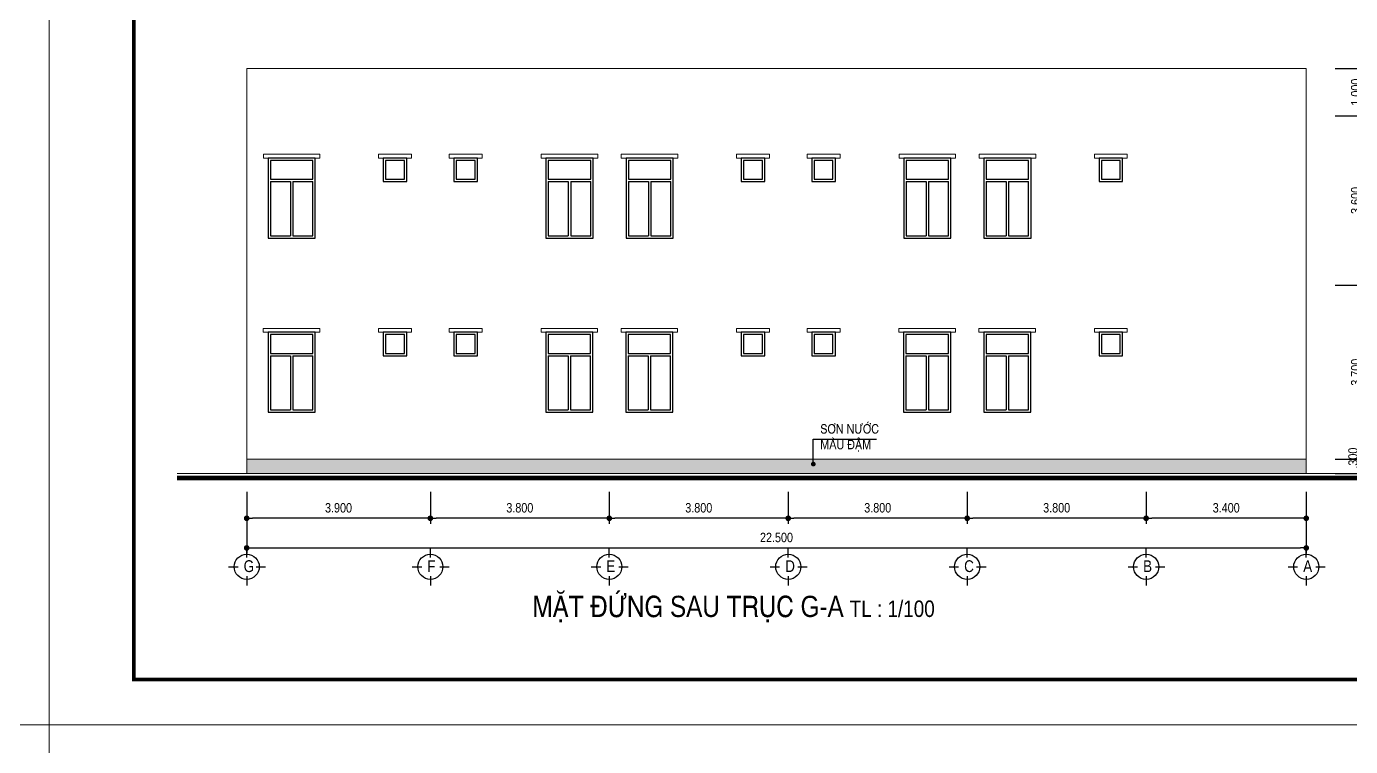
# Model space of a CAD drawing. Header units: millimetres. Extents: x 120 to 288, y 58 to 216.
# Drawn here: x 203.27 to 231.38, y 116.98 to 132.28 of the extents above; entities that cross this region are included whole.
import ezdxf

# ---------------------------------------------------------------- set-up
doc = ezdxf.new("R2010")
doc.units = ezdxf.units.MM
doc.header["$LTSCALE"] = 0.3
doc.header["$MEASUREMENT"] = 0
doc.layers.get('0').update_dxf_attribs({"linetype": 'CONTINUOUS', "lineweight": 13})
doc.layers.get('DEFPOINTS').update_dxf_attribs({"linetype": 'CONTINUOUS', "lineweight": 13})
for name, color, linetype in [('CHU', 3, 'CONTINUOUS'), ('HATCH', 8, 'CONTINUOUS'), ('LAYER 1', 1, 'CONTINUOUS'), ('LAYER1', 1, 'CONTINUOUS'), ('LAYER5', 5, 'CONTINUOUS'), ('LAYER7', 7, 'CONTINUOUS')]:
    doc.layers.add(name, color=color, linetype=linetype)
doc.styles.add('HELVE-KT', font='vhelvcn.TTF')
doc.dimstyles.new('1-100', dxfattribs={"dimtxt": 0.2, "dimasz": 0.12, "dimexe": 0.12, "dimexo": 0.2, "dimgap": 0.12, "dimtad": 1, "dimdec": 3, "dimzin": 4, "dimdsep": 46, "dimtxsty": 'HELVE-KT', "dimblk1": 'DOT', "dimblk2": 'DOT', "dimsah": 1, "dimcen": -0.18, "dimadec": 3, "dimazin": 0, "dimtfac": 1, "dimtdec": 3, "dimtmove": 2, "dimatfit": 3, "dimldrblk": 'DOT', "dimfxl": 0, "dimtolj": 1, "dimtzin": 4, "dimarcsym": 0})

# ---------------------------------------------------------------- blocks, each defined once
blk = doc.blocks.new('_DOT')
at = {"color": 0, "linetype": 'ByBlock'}
blk.add_line((-0.5, 0), (-1, 0), dxfattribs=at)
at = {"color": 0, "linetype": 'ByBlock', "const_width": 0.5}
blk.add_lwpolyline([(-0.25, 0, 1), (0.25, 0, 1)], format="xyb", close=True, dxfattribs=at)
blk = doc.blocks.new('*D455')
at = {"layer": 'DEFPOINTS', "color": 0, "lineweight": -2, "ltscale": 5}
for p in [(230.856, 123.086), (231.718, 123.086), (230.856, 122.786)]:
    blk.add_point(p, dxfattribs=at)
at = {"layer": 'LAYER 1', "color": 0, "lineweight": -2, "ltscale": 5}
for p, q in [((231.718, 123.206), (231.718, 123.326)), ((231.056, 123.086), (231.838, 123.086)), ((231.718, 122.786), (231.718, 123.086)), ((231.056, 122.786), (231.838, 122.786)), ((231.718, 122.666), (231.718, 122.546))]:
    blk.add_line(p, q, dxfattribs=at)
at = {"layer": 'LAYER 1', "color": 0, "lineweight": -2, "ltscale": 5, "xscale": 0.12, "yscale": 0.12, "zscale": 0.12}
for p, rotation in [((231.718, 123.086), 270), ((231.718, 122.786), 90)]:
    blk.add_blockref('_DOT', p, dxfattribs=dict(at, rotation=rotation))
at = {"layer": 'LAYER 1', "color": 0, "ltscale": 5, "insert": (231.439, 123.111), "char_height": 0.2, "attachment_point": 5, "rotation": 90, "style": 'HELVE-KT'}
blk.add_mtext('\\A1;.300', dxfattribs=at)
blk = doc.blocks.new('*D456')
at = {"layer": 'DEFPOINTS', "color": 0, "lineweight": -2, "ltscale": 5}
for p in [(230.856, 126.786), (231.718, 126.786), (230.856, 123.086)]:
    blk.add_point(p, dxfattribs=at)
at = {"layer": 'LAYER 1', "color": 0, "lineweight": -2, "ltscale": 5}
for p, q in [((231.056, 126.786), (231.838, 126.786)), ((231.718, 123.206), (231.718, 126.666)), ((231.056, 123.086), (231.838, 123.086))]:
    blk.add_line(p, q, dxfattribs=at)
at = {"layer": 'LAYER 1', "color": 0, "lineweight": -2, "ltscale": 5, "xscale": 0.12, "yscale": 0.12, "zscale": 0.12}
for p, rotation in [((231.718, 126.786), 90), ((231.718, 123.086), 270)]:
    blk.add_blockref('_DOT', p, dxfattribs=dict(at, rotation=rotation))
at = {"layer": 'LAYER 1', "color": 0, "ltscale": 5, "insert": (231.496, 124.936), "char_height": 0.2, "attachment_point": 5, "rotation": 90, "style": 'HELVE-KT'}
blk.add_mtext('\\A1;3.700', dxfattribs=at)
blk = doc.blocks.new('*D457')
at = {"layer": 'DEFPOINTS', "color": 0, "lineweight": -2, "ltscale": 5}
for p in [(230.856, 130.386), (231.718, 130.386), (230.856, 126.786)]:
    blk.add_point(p, dxfattribs=at)
at = {"layer": 'LAYER 1', "color": 0, "lineweight": -2, "ltscale": 5}
for p, q in [((231.056, 130.386), (231.838, 130.386)), ((231.718, 126.906), (231.718, 130.266)), ((231.056, 126.786), (231.838, 126.786))]:
    blk.add_line(p, q, dxfattribs=at)
at = {"layer": 'LAYER 1', "color": 0, "lineweight": -2, "ltscale": 5, "xscale": 0.12, "yscale": 0.12, "zscale": 0.12}
for p, rotation in [((231.718, 130.386), 90), ((231.718, 126.786), 270)]:
    blk.add_blockref('_DOT', p, dxfattribs=dict(at, rotation=rotation))
at = {"layer": 'LAYER 1', "color": 0, "ltscale": 5, "insert": (231.496, 128.586), "char_height": 0.2, "attachment_point": 5, "rotation": 90, "style": 'HELVE-KT'}
blk.add_mtext('\\A1;3.600', dxfattribs=at)
blk = doc.blocks.new('*D454')
at = {"layer": 'DEFPOINTS', "color": 0, "lineweight": -2, "ltscale": 5}
for p in [(230.856, 131.386), (231.718, 131.386), (230.856, 130.386)]:
    blk.add_point(p, dxfattribs=at)
at = {"layer": 'LAYER 1', "color": 0, "lineweight": -2, "ltscale": 5}
for p, q in [((231.056, 131.386), (231.838, 131.386)), ((231.718, 130.506), (231.718, 131.266)), ((231.056, 130.386), (231.838, 130.386))]:
    blk.add_line(p, q, dxfattribs=at)
at = {"layer": 'LAYER 1', "color": 0, "lineweight": -2, "ltscale": 5, "xscale": 0.12, "yscale": 0.12, "zscale": 0.12}
for p, rotation in [((231.718, 131.386), 90), ((231.718, 130.386), 270)]:
    blk.add_blockref('_DOT', p, dxfattribs=dict(at, rotation=rotation))
at = {"layer": 'LAYER 1', "color": 0, "ltscale": 5, "insert": (231.496, 130.886), "char_height": 0.2, "attachment_point": 5, "rotation": 90, "style": 'HELVE-KT'}
blk.add_mtext('\\A1;1.000', dxfattribs=at)
blk = doc.blocks.new('*D459')
at = {"layer": 'DEFPOINTS', "color": 0, "lineweight": -2, "ltscale": 5}
for p in [(227.045, 122.595), (230.445, 122.595), (227.045, 121.833)]:
    blk.add_point(p, dxfattribs=at)
at = {"layer": 'LAYER 1', "color": 0, "lineweight": -2, "ltscale": 5}
for p, q in [((227.045, 122.395), (227.045, 121.713)), ((230.445, 122.395), (230.445, 121.713)), ((230.325, 121.833), (227.165, 121.833))]:
    blk.add_line(p, q, dxfattribs=at)
at = {"layer": 'LAYER 1', "color": 0, "lineweight": -2, "ltscale": 5, "xscale": 0.12, "yscale": 0.12, "zscale": 0.12, "rotation": 180}
blk.add_blockref('_DOT', (227.045, 121.833), dxfattribs=at)
at = {"layer": 'LAYER 1', "color": 0, "lineweight": -2, "ltscale": 5, "xscale": 0.12, "yscale": 0.12, "zscale": 0.12}
blk.add_blockref('_DOT', (230.445, 121.833), dxfattribs=at)
at = {"layer": 'LAYER 1', "color": 0, "ltscale": 5, "insert": (228.745, 122.055), "char_height": 0.2, "attachment_point": 5, "style": 'HELVE-KT'}
blk.add_mtext('\\A1;3.400', dxfattribs=at)
blk = doc.blocks.new('*D460')
at = {"layer": 'DEFPOINTS', "color": 0, "lineweight": -2, "ltscale": 5}
for p in [(223.245, 122.595), (227.045, 122.595), (223.245, 121.833)]:
    blk.add_point(p, dxfattribs=at)
at = {"layer": 'LAYER 1', "color": 0, "lineweight": -2, "ltscale": 5}
for p, q in [((223.245, 122.395), (223.245, 121.713)), ((227.045, 122.395), (227.045, 121.713)), ((226.925, 121.833), (223.365, 121.833))]:
    blk.add_line(p, q, dxfattribs=at)
at = {"layer": 'LAYER 1', "color": 0, "lineweight": -2, "ltscale": 5, "xscale": 0.12, "yscale": 0.12, "zscale": 0.12, "rotation": 180}
blk.add_blockref('_DOT', (223.245, 121.833), dxfattribs=at)
at = {"layer": 'LAYER 1', "color": 0, "lineweight": -2, "ltscale": 5, "xscale": 0.12, "yscale": 0.12, "zscale": 0.12}
blk.add_blockref('_DOT', (227.045, 121.833), dxfattribs=at)
at = {"layer": 'LAYER 1', "color": 0, "ltscale": 5, "insert": (225.145, 122.055), "char_height": 0.2, "attachment_point": 5, "style": 'HELVE-KT'}
blk.add_mtext('\\A1;3.800', dxfattribs=at)
blk = doc.blocks.new('*D461')
at = {"layer": 'DEFPOINTS', "color": 0, "lineweight": -2, "ltscale": 5}
for p in [(219.445, 122.595), (223.245, 122.595), (219.445, 121.833)]:
    blk.add_point(p, dxfattribs=at)
at = {"layer": 'LAYER 1', "color": 0, "lineweight": -2, "ltscale": 5}
for p, q in [((219.445, 122.395), (219.445, 121.713)), ((223.245, 122.395), (223.245, 121.713)), ((223.125, 121.833), (219.565, 121.833))]:
    blk.add_line(p, q, dxfattribs=at)
at = {"layer": 'LAYER 1', "color": 0, "lineweight": -2, "ltscale": 5, "xscale": 0.12, "yscale": 0.12, "zscale": 0.12, "rotation": 180}
blk.add_blockref('_DOT', (219.445, 121.833), dxfattribs=at)
at = {"layer": 'LAYER 1', "color": 0, "lineweight": -2, "ltscale": 5, "xscale": 0.12, "yscale": 0.12, "zscale": 0.12}
blk.add_blockref('_DOT', (223.245, 121.833), dxfattribs=at)
at = {"layer": 'LAYER 1', "color": 0, "ltscale": 5, "insert": (221.345, 122.055), "char_height": 0.2, "attachment_point": 5, "style": 'HELVE-KT'}
blk.add_mtext('\\A1;3.800', dxfattribs=at)
blk = doc.blocks.new('*D462')
at = {"layer": 'DEFPOINTS', "color": 0, "lineweight": -2, "ltscale": 5}
for p in [(215.645, 122.595), (219.445, 122.595), (215.645, 121.833)]:
    blk.add_point(p, dxfattribs=at)
at = {"layer": 'LAYER 1', "color": 0, "lineweight": -2, "ltscale": 5}
for p, q in [((215.645, 122.395), (215.645, 121.713)), ((219.445, 122.395), (219.445, 121.713)), ((219.325, 121.833), (215.765, 121.833))]:
    blk.add_line(p, q, dxfattribs=at)
at = {"layer": 'LAYER 1', "color": 0, "lineweight": -2, "ltscale": 5, "xscale": 0.12, "yscale": 0.12, "zscale": 0.12, "rotation": 180}
blk.add_blockref('_DOT', (215.645, 121.833), dxfattribs=at)
at = {"layer": 'LAYER 1', "color": 0, "lineweight": -2, "ltscale": 5, "xscale": 0.12, "yscale": 0.12, "zscale": 0.12}
blk.add_blockref('_DOT', (219.445, 121.833), dxfattribs=at)
at = {"layer": 'LAYER 1', "color": 0, "ltscale": 5, "insert": (217.545, 122.055), "char_height": 0.2, "attachment_point": 5, "style": 'HELVE-KT'}
blk.add_mtext('\\A1;3.800', dxfattribs=at)
blk = doc.blocks.new('*D463')
at = {"layer": 'DEFPOINTS', "color": 0, "lineweight": -2, "ltscale": 5}
for p in [(211.845, 122.595), (215.645, 122.595), (211.845, 121.833)]:
    blk.add_point(p, dxfattribs=at)
at = {"layer": 'LAYER 1', "color": 0, "lineweight": -2, "ltscale": 5}
for p, q in [((211.845, 122.395), (211.845, 121.713)), ((215.645, 122.395), (215.645, 121.713)), ((215.525, 121.833), (211.965, 121.833))]:
    blk.add_line(p, q, dxfattribs=at)
at = {"layer": 'LAYER 1', "color": 0, "lineweight": -2, "ltscale": 5, "xscale": 0.12, "yscale": 0.12, "zscale": 0.12, "rotation": 180}
blk.add_blockref('_DOT', (211.845, 121.833), dxfattribs=at)
at = {"layer": 'LAYER 1', "color": 0, "lineweight": -2, "ltscale": 5, "xscale": 0.12, "yscale": 0.12, "zscale": 0.12}
blk.add_blockref('_DOT', (215.645, 121.833), dxfattribs=at)
at = {"layer": 'LAYER 1', "color": 0, "ltscale": 5, "insert": (213.745, 122.055), "char_height": 0.2, "attachment_point": 5, "style": 'HELVE-KT'}
blk.add_mtext('\\A1;3.800', dxfattribs=at)
blk = doc.blocks.new('*D464')
at = {"layer": 'DEFPOINTS', "color": 0, "lineweight": -2, "ltscale": 5}
for p in [(207.945, 122.595), (211.845, 122.595), (207.945, 121.833)]:
    blk.add_point(p, dxfattribs=at)
at = {"layer": 'LAYER 1', "color": 0, "lineweight": -2, "ltscale": 5}
for p, q in [((207.945, 122.395), (207.945, 121.713)), ((211.845, 122.395), (211.845, 121.713)), ((211.725, 121.833), (208.065, 121.833))]:
    blk.add_line(p, q, dxfattribs=at)
at = {"layer": 'LAYER 1', "color": 0, "lineweight": -2, "ltscale": 5, "xscale": 0.12, "yscale": 0.12, "zscale": 0.12, "rotation": 180}
blk.add_blockref('_DOT', (207.945, 121.833), dxfattribs=at)
at = {"layer": 'LAYER 1', "color": 0, "lineweight": -2, "ltscale": 5, "xscale": 0.12, "yscale": 0.12, "zscale": 0.12}
blk.add_blockref('_DOT', (211.845, 121.833), dxfattribs=at)
at = {"layer": 'LAYER 1', "color": 0, "ltscale": 5, "insert": (209.895, 122.055), "char_height": 0.2, "attachment_point": 5, "style": 'HELVE-KT'}
blk.add_mtext('\\A1;3.900', dxfattribs=at)
blk = doc.blocks.new('*D465')
at = {"layer": 'DEFPOINTS', "color": 0, "lineweight": -2, "ltscale": 5}
for p in [(207.945, 122.054), (230.445, 122.054), (230.445, 121.203)]:
    blk.add_point(p, dxfattribs=at)
at = {"layer": 'LAYER 1', "color": 0, "lineweight": -2, "ltscale": 5}
for p, q in [((207.945, 121.854), (207.945, 121.083)), ((230.445, 121.854), (230.445, 121.083)), ((208.065, 121.203), (230.325, 121.203))]:
    blk.add_line(p, q, dxfattribs=at)
at = {"layer": 'LAYER 1', "color": 0, "lineweight": -2, "ltscale": 5, "xscale": 0.12, "yscale": 0.12, "zscale": 0.12, "rotation": 180}
blk.add_blockref('_DOT', (207.945, 121.203), dxfattribs=at)
at = {"layer": 'LAYER 1', "color": 0, "lineweight": -2, "ltscale": 5, "xscale": 0.12, "yscale": 0.12, "zscale": 0.12}
blk.add_blockref('_DOT', (230.445, 121.203), dxfattribs=at)
at = {"layer": 'LAYER 1', "color": 0, "ltscale": 5, "insert": (219.195, 121.425), "char_height": 0.2, "attachment_point": 5, "style": 'HELVE-KT'}
blk.add_mtext('\\A1;22.500', dxfattribs=at)

msp = doc.modelspace()

# ---------------------------------------------------------------- hatches: boundary and pattern name
at = {"layer": 'HATCH', "lineweight": -2, "ltscale": 0.08}
h = msp.add_hatch(dxfattribs=at)
h.set_pattern_fill('AR-SAND', color=256, scale=0.06, style=0)
h.set_pattern_definition([(37.5, (207.94525, 122.78626), (-0.0037796, 0.11560943), [0, -0.0912, 0, -0.102, 0, -0.0975]), (7.5, (207.94525, 122.78626), (0.1061866, 0.1693288), [0, -0.0492, 0, -0.0822, 0, -0.0315]), (327.5, (207.87145, 122.78626), (0.1868485, 0.00033954), [0, -0.03, 0, -0.108, 0, -0.141]), (317.5, (207.87145, 122.78626), (0.1803676, 0.0526605), [0, -0.015, 0, -0.0708, 0, -0.081])])
h.paths.add_polyline_path([(211.84525, 123.08626), (207.94525, 123.08626), (207.94525, 122.78626), (211.84525, 122.78626)])
h.paths.add_polyline_path([(215.64525, 123.08626), (211.84525, 123.08626), (211.84525, 122.78626), (215.64525, 122.78626)])
h.paths.add_polyline_path([(219.44525, 123.08626), (215.64525, 123.08626), (215.64525, 122.78626), (219.44525, 122.78626)])
h.paths.add_polyline_path([(223.24525, 123.08626), (219.44525, 123.08626), (219.44525, 122.78626), (223.24525, 122.78626)])
h.paths.add_polyline_path([(227.04525, 123.08626), (223.24525, 123.08626), (223.24525, 122.78626), (227.04525, 122.78626)])
h.paths.add_polyline_path([(230.44525, 123.08626), (227.04525, 123.08626), (227.04525, 122.78626), (230.44525, 122.78626)])

# ---------------------------------------------------------------- linework, layer by layer
at = {"ltscale": 5}
for p, q in [((206.46866, 122.78626), (232.48755, 122.78626)), ((206.46866, 122.68626), (232.48755, 122.68626))]:
    msp.add_line(p, q, dxfattribs=at)
for points in [[(207.94525, 122.78626), (207.94525, 131.38626)], [(207.94525, 131.38626), (230.44525, 131.38626)], [(230.44525, 122.78626), (230.44525, 131.38626)], [(209.39999, 129.48626), (208.29999, 129.48626), (208.29999, 129.56626), (209.49999, 129.56626), (209.49999, 129.48626), (209.39999, 129.48626)], [(211.34525, 129.48626), (210.74525, 129.48626), (210.74525, 129.56626), (211.44525, 129.56626), (211.44525, 129.48626), (211.34525, 129.48626)], [(212.84525, 129.48626), (212.24525, 129.48626), (212.24525, 129.56626), (212.94525, 129.56626), (212.94525, 129.48626), (212.84525, 129.48626)], [(215.29999, 129.48626), (214.19999, 129.48626), (214.19999, 129.56626), (215.39999, 129.56626), (215.39999, 129.48626), (215.29999, 129.48626)], [(216.99999, 129.48626), (215.89999, 129.48626), (215.89999, 129.56626), (217.09999, 129.56626), (217.09999, 129.48626), (216.99999, 129.48626)], [(218.94525, 129.48626), (218.34525, 129.48626), (218.34525, 129.56626), (219.04525, 129.56626), (219.04525, 129.48626), (218.94525, 129.48626)], [(220.44525, 129.48626), (219.84525, 129.48626), (219.84525, 129.56626), (220.54525, 129.56626), (220.54525, 129.48626), (220.44525, 129.48626)], [(222.89999, 129.48626), (221.79999, 129.48626), (221.79999, 129.56626), (222.99999, 129.56626), (222.99999, 129.48626), (222.89999, 129.48626)], [(224.59999, 129.48626), (223.49999, 129.48626), (223.49999, 129.56626), (224.69999, 129.56626), (224.69999, 129.48626), (224.59999, 129.48626)], [(226.54525, 129.48626), (225.94525, 129.48626), (225.94525, 129.56626), (226.64525, 129.56626), (226.64525, 129.48626), (226.54525, 129.48626)], [(209.39525, 125.78626), (208.29525, 125.78626), (208.29525, 125.86626), (209.49525, 125.86626), (209.49525, 125.78626), (209.39525, 125.78626)], [(211.34525, 125.78626), (210.74525, 125.78626), (210.74525, 125.86626), (211.44525, 125.86626), (211.44525, 125.78626), (211.34525, 125.78626)], [(212.84525, 125.78626), (212.24525, 125.78626), (212.24525, 125.86626), (212.94525, 125.86626), (212.94525, 125.78626), (212.84525, 125.78626)], [(215.29525, 125.78626), (214.19525, 125.78626), (214.19525, 125.86626), (215.39525, 125.86626), (215.39525, 125.78626), (215.29525, 125.78626)], [(216.99525, 125.78626), (215.89525, 125.78626), (215.89525, 125.86626), (217.09525, 125.86626), (217.09525, 125.78626), (216.99525, 125.78626)], [(218.94525, 125.78626), (218.34525, 125.78626), (218.34525, 125.86626), (219.04525, 125.86626), (219.04525, 125.78626), (218.94525, 125.78626)], [(220.44525, 125.78626), (219.84525, 125.78626), (219.84525, 125.86626), (220.54525, 125.86626), (220.54525, 125.78626), (220.44525, 125.78626)], [(222.89525, 125.78626), (221.79525, 125.78626), (221.79525, 125.86626), (222.99525, 125.86626), (222.99525, 125.78626), (222.89525, 125.78626)], [(224.59525, 125.78626), (223.49525, 125.78626), (223.49525, 125.86626), (224.69525, 125.86626), (224.69525, 125.78626), (224.59525, 125.78626)], [(226.54525, 125.78626), (225.94525, 125.78626), (225.94525, 125.86626), (226.64525, 125.86626), (226.64525, 125.78626), (226.54525, 125.78626)], [(230.44525, 123.08626), (207.94525, 123.08626)]]:
    msp.add_lwpolyline(points, dxfattribs=at)
at = {"ltscale": 5, "const_width": 0.1}
msp.add_lwpolyline([(206.46866, 122.68626), (232.48755, 122.68626)], dxfattribs=at)
at = {"layer": 'CHU'}
for points in [[(207.94525, 121.00273), (207.94525, 121.20273)], [(211.84525, 121.00273), (211.84525, 121.20273)], [(215.64525, 121.00273), (215.64525, 121.20273)], [(219.44525, 121.00273), (219.44525, 121.20273)], [(223.24525, 121.00273), (223.24525, 121.20273)], [(227.04525, 121.00273), (227.04525, 121.20273)], [(230.44525, 121.00273), (230.44525, 121.20273)], [(207.56192, 120.80273), (207.76192, 120.80273)], [(208.14525, 120.80273), (208.34525, 120.80273)], [(211.46192, 120.80273), (211.66192, 120.80273)], [(212.04525, 120.80273), (212.24525, 120.80273)], [(215.26192, 120.80273), (215.46192, 120.80273)], [(215.84525, 120.80273), (216.04525, 120.80273)], [(219.06192, 120.80273), (219.26192, 120.80273)], [(219.64525, 120.80273), (219.84525, 120.80273)], [(222.86192, 120.80273), (223.06192, 120.80273)], [(223.44525, 120.80273), (223.64525, 120.80273)], [(226.66192, 120.80273), (226.86192, 120.80273)], [(227.24525, 120.80273), (227.44525, 120.80273)], [(230.06192, 120.80273), (230.26192, 120.80273)], [(230.64525, 120.80273), (230.84525, 120.80273)], [(207.94525, 120.60273), (207.94525, 120.40273)], [(211.84525, 120.60273), (211.84525, 120.40273)], [(215.64525, 120.60273), (215.64525, 120.40273)], [(219.44525, 120.60273), (219.44525, 120.40273)], [(223.24525, 120.60273), (223.24525, 120.40273)], [(227.04525, 120.60273), (227.04525, 120.40273)], [(230.44525, 120.60273), (230.44525, 120.40273)]]:
    msp.add_lwpolyline(points, dxfattribs=at)
for centre in [(207.94525, 120.80273), (211.84525, 120.80273), (215.64525, 120.80273), (219.44525, 120.80273), (223.24525, 120.80273), (227.04525, 120.80273), (230.44525, 120.80273)]:
    msp.add_circle(centre, 0.26667, dxfattribs=at)
at = {"layer": 'DEFPOINTS', "linetype": 'Continuous', "ltscale": 0.08}
for points in [[(161.74885, 117.44536), (203.74885, 117.44536), (203.74885, 147.14536), (161.74885, 147.14536)], [(203.74885, 117.44536), (245.74885, 117.44536), (245.74885, 147.14536), (203.74885, 147.14536)], [(161.74885, 87.74536), (203.74885, 87.74536), (203.74885, 117.44536), (161.74885, 117.44536)], [(203.74885, 87.74536), (245.74885, 87.74536), (245.74885, 117.44536), (203.74885, 117.44536)]]:
    msp.add_lwpolyline(points, close=True, dxfattribs=at)
at = {"layer": 'HATCH', "lineweight": -2, "ltscale": 0.08}
msp.add_lwpolyline([(219.97707, 122.98422), (219.97707, 123.51261), (221.31686, 123.51261)], dxfattribs=at)
at = {"layer": 'LAYER 1', "lineweight": -2, "ltscale": 0.08, "const_width": 0.05}
msp.add_lwpolyline([(219.95207, 122.98422, 1), (220.00207, 122.98422, 1)], format="xyb", close=True, dxfattribs=at)
at = {"layer": 'LAYER5', "color": 163, "ltscale": 5}
for points in [[(209.39999, 128.98626), (209.39999, 129.48626), (208.39999, 129.48626), (208.39999, 128.98626)], [(208.44999, 129.43626), (208.44999, 129.03626)], [(208.44999, 129.03626), (209.34999, 129.03626), (209.34999, 129.43626), (208.44999, 129.43626)], [(210.89525, 129.43626), (210.89525, 129.03626)], [(210.89525, 129.03626), (211.29525, 129.03626), (211.29525, 129.43626), (210.89525, 129.43626)], [(212.39525, 129.43626), (212.39525, 129.03626)], [(212.39525, 129.03626), (212.79525, 129.03626), (212.79525, 129.43626), (212.39525, 129.43626)], [(215.29999, 128.98626), (215.29999, 129.48626), (214.29999, 129.48626), (214.29999, 128.98626)], [(214.34999, 129.43626), (214.34999, 129.03626)], [(214.34999, 129.03626), (215.24999, 129.03626), (215.24999, 129.43626), (214.34999, 129.43626)], [(216.99999, 128.98626), (216.99999, 129.48626), (215.99999, 129.48626), (215.99999, 128.98626)], [(216.04999, 129.43626), (216.04999, 129.03626)], [(216.04999, 129.03626), (216.94999, 129.03626), (216.94999, 129.43626), (216.04999, 129.43626)], [(218.49525, 129.43626), (218.49525, 129.03626)], [(218.49525, 129.03626), (218.89525, 129.03626), (218.89525, 129.43626), (218.49525, 129.43626)], [(219.99525, 129.43626), (219.99525, 129.03626)], [(219.99525, 129.03626), (220.39525, 129.03626), (220.39525, 129.43626), (219.99525, 129.43626)], [(222.89999, 128.98626), (222.89999, 129.48626), (221.89999, 129.48626), (221.89999, 128.98626)], [(221.94999, 129.43626), (221.94999, 129.03626)], [(221.94999, 129.03626), (222.84999, 129.03626), (222.84999, 129.43626), (221.94999, 129.43626)], [(224.59999, 128.98626), (224.59999, 129.48626), (223.59999, 129.48626), (223.59999, 128.98626)], [(223.64999, 129.43626), (223.64999, 129.03626)], [(223.64999, 129.03626), (224.54999, 129.03626), (224.54999, 129.43626), (223.64999, 129.43626)], [(226.09525, 129.43626), (226.09525, 129.03626)], [(226.09525, 129.03626), (226.49525, 129.03626), (226.49525, 129.43626), (226.09525, 129.43626)], [(208.39999, 128.98626), (208.39999, 127.78626), (209.39999, 127.78626), (209.39999, 128.98626)], [(208.44999, 128.98626), (208.87499, 128.98626)], [(208.44999, 128.98626), (208.44999, 127.83626), (208.87499, 127.83626)], [(208.87499, 128.98626), (208.87499, 127.83626)], [(208.92499, 128.98626), (208.92499, 127.83626)], [(208.92499, 128.98626), (209.34999, 128.98626)], [(208.92499, 127.83626), (209.34999, 127.83626), (209.34999, 128.98626)], [(214.29999, 128.98626), (214.29999, 127.78626), (215.29999, 127.78626), (215.29999, 128.98626)], [(214.34999, 128.98626), (214.77499, 128.98626)], [(214.34999, 128.98626), (214.34999, 127.83626), (214.77499, 127.83626)], [(214.77499, 128.98626), (214.77499, 127.83626)], [(214.82499, 128.98626), (215.24999, 128.98626)], [(214.82499, 128.98626), (214.82499, 127.83626)], [(214.82499, 127.83626), (215.24999, 127.83626), (215.24999, 128.98626)], [(215.99999, 128.98626), (215.99999, 127.78626), (216.99999, 127.78626), (216.99999, 128.98626)], [(216.04999, 128.98626), (216.47499, 128.98626)], [(216.04999, 128.98626), (216.04999, 127.83626), (216.47499, 127.83626)], [(216.47499, 128.98626), (216.47499, 127.83626)], [(216.52499, 128.98626), (216.94999, 128.98626)], [(216.52499, 128.98626), (216.52499, 127.83626)], [(216.52499, 127.83626), (216.94999, 127.83626), (216.94999, 128.98626)], [(221.89999, 128.98626), (221.89999, 127.78626), (222.89999, 127.78626), (222.89999, 128.98626)], [(221.94999, 128.98626), (222.37499, 128.98626)], [(221.94999, 128.98626), (221.94999, 127.83626), (222.37499, 127.83626)], [(222.37499, 128.98626), (222.37499, 127.83626)], [(222.42499, 128.98626), (222.84999, 128.98626)], [(222.42499, 128.98626), (222.42499, 127.83626)], [(222.42499, 127.83626), (222.84999, 127.83626), (222.84999, 128.98626)], [(223.59999, 128.98626), (223.59999, 127.78626), (224.59999, 127.78626), (224.59999, 128.98626)], [(223.64999, 128.98626), (224.07499, 128.98626)], [(223.64999, 128.98626), (223.64999, 127.83626), (224.07499, 127.83626)], [(224.07499, 128.98626), (224.07499, 127.83626)], [(224.12499, 128.98626), (224.54999, 128.98626)], [(224.12499, 128.98626), (224.12499, 127.83626)], [(224.12499, 127.83626), (224.54999, 127.83626), (224.54999, 128.98626)], [(209.39999, 125.28626), (209.39999, 125.78626), (208.39999, 125.78626), (208.39999, 125.28626)], [(208.44999, 125.73626), (208.44999, 125.33626)], [(208.44999, 125.33626), (209.34999, 125.33626), (209.34999, 125.73626), (208.44999, 125.73626)], [(210.89525, 125.73626), (210.89525, 125.33626)], [(210.89525, 125.33626), (211.29525, 125.33626), (211.29525, 125.73626), (210.89525, 125.73626)], [(212.39525, 125.73626), (212.39525, 125.33626)], [(212.39525, 125.33626), (212.79525, 125.33626), (212.79525, 125.73626), (212.39525, 125.73626)], [(215.29525, 125.28626), (215.29525, 125.78626), (214.29525, 125.78626), (214.29525, 125.28626)], [(214.34525, 125.73626), (214.34525, 125.33626)], [(214.34525, 125.33626), (215.24525, 125.33626), (215.24525, 125.73626), (214.34525, 125.73626)], [(216.99525, 125.28626), (216.99525, 125.78626), (215.99525, 125.78626), (215.99525, 125.28626)], [(216.04525, 125.73626), (216.04525, 125.33626)], [(216.04525, 125.33626), (216.94525, 125.33626), (216.94525, 125.73626), (216.04525, 125.73626)], [(218.49525, 125.73626), (218.49525, 125.33626)], [(218.49525, 125.33626), (218.89525, 125.33626), (218.89525, 125.73626), (218.49525, 125.73626)], [(219.99525, 125.73626), (219.99525, 125.33626)], [(219.99525, 125.33626), (220.39525, 125.33626), (220.39525, 125.73626), (219.99525, 125.73626)], [(222.89525, 125.28626), (222.89525, 125.78626), (221.89525, 125.78626), (221.89525, 125.28626)], [(221.94525, 125.73626), (221.94525, 125.33626)], [(221.94525, 125.33626), (222.84525, 125.33626), (222.84525, 125.73626), (221.94525, 125.73626)], [(224.59525, 125.28626), (224.59525, 125.78626), (223.59525, 125.78626), (223.59525, 125.28626)], [(223.64525, 125.73626), (223.64525, 125.33626)], [(223.64525, 125.33626), (224.54525, 125.33626), (224.54525, 125.73626), (223.64525, 125.73626)], [(226.09525, 125.73626), (226.09525, 125.33626)], [(226.09525, 125.33626), (226.49525, 125.33626), (226.49525, 125.73626), (226.09525, 125.73626)], [(208.39999, 125.28626), (208.39999, 124.08626), (209.39999, 124.08626), (209.39999, 125.28626)], [(208.44999, 125.28626), (208.87499, 125.28626)], [(208.44999, 125.28626), (208.44999, 124.13626), (208.87499, 124.13626)], [(208.87499, 125.28626), (208.87499, 124.13626)], [(208.92499, 125.28626), (209.34999, 125.28626)], [(208.92499, 125.28626), (208.92499, 124.13626)], [(208.92499, 124.13626), (209.34999, 124.13626), (209.34999, 125.28626)], [(214.29525, 125.28626), (214.29525, 124.08626), (215.29525, 124.08626), (215.29525, 125.28626)], [(214.34525, 125.28626), (214.77025, 125.28626)], [(214.34525, 125.28626), (214.34525, 124.13626), (214.77025, 124.13626)], [(214.77025, 125.28626), (214.77025, 124.13626)], [(214.82025, 125.28626), (215.24525, 125.28626)], [(214.82025, 125.28626), (214.82025, 124.13626)], [(214.82025, 124.13626), (215.24525, 124.13626), (215.24525, 125.28626)], [(215.99525, 125.28626), (215.99525, 124.08626), (216.99525, 124.08626), (216.99525, 125.28626)], [(216.04525, 125.28626), (216.47025, 125.28626)], [(216.04525, 125.28626), (216.04525, 124.13626), (216.47025, 124.13626)], [(216.47025, 125.28626), (216.47025, 124.13626)], [(216.52025, 125.28626), (216.94525, 125.28626)], [(216.52025, 125.28626), (216.52025, 124.13626)], [(216.52025, 124.13626), (216.94525, 124.13626), (216.94525, 125.28626)], [(221.89525, 125.28626), (221.89525, 124.08626), (222.89525, 124.08626), (222.89525, 125.28626)], [(221.94525, 125.28626), (222.37025, 125.28626)], [(221.94525, 125.28626), (221.94525, 124.13626), (222.37025, 124.13626)], [(222.37025, 125.28626), (222.37025, 124.13626)], [(222.42025, 125.28626), (222.84525, 125.28626)], [(222.42025, 125.28626), (222.42025, 124.13626)], [(222.42025, 124.13626), (222.84525, 124.13626), (222.84525, 125.28626)], [(223.59525, 125.28626), (223.59525, 124.08626), (224.59525, 124.08626), (224.59525, 125.28626)], [(223.64525, 125.28626), (224.07025, 125.28626)], [(223.64525, 125.28626), (223.64525, 124.13626), (224.07025, 124.13626)], [(224.07025, 125.28626), (224.07025, 124.13626)], [(224.12025, 125.28626), (224.54525, 125.28626)], [(224.12025, 125.28626), (224.12025, 124.13626)], [(224.12025, 124.13626), (224.54525, 124.13626), (224.54525, 125.28626)]]:
    msp.add_lwpolyline(points, dxfattribs=at)
for points in [[(210.84525, 128.98626), (211.34525, 128.98626), (211.34525, 129.48626), (210.84525, 129.48626)], [(212.34525, 128.98626), (212.84525, 128.98626), (212.84525, 129.48626), (212.34525, 129.48626)], [(218.44525, 128.98626), (218.94525, 128.98626), (218.94525, 129.48626), (218.44525, 129.48626)], [(219.94525, 128.98626), (220.44525, 128.98626), (220.44525, 129.48626), (219.94525, 129.48626)], [(226.04525, 128.98626), (226.54525, 128.98626), (226.54525, 129.48626), (226.04525, 129.48626)], [(210.84525, 125.28626), (211.34525, 125.28626), (211.34525, 125.78626), (210.84525, 125.78626)], [(212.34525, 125.28626), (212.84525, 125.28626), (212.84525, 125.78626), (212.34525, 125.78626)], [(218.44525, 125.28626), (218.94525, 125.28626), (218.94525, 125.78626), (218.44525, 125.78626)], [(219.94525, 125.28626), (220.44525, 125.28626), (220.44525, 125.78626), (219.94525, 125.78626)], [(226.04525, 125.28626), (226.54525, 125.28626), (226.54525, 125.78626), (226.04525, 125.78626)]]:
    msp.add_lwpolyline(points, close=True, dxfattribs=at)
at = {"layer": 'LAYER7', "linetype": 'Continuous', "const_width": 0.08}
msp.add_lwpolyline([(244.74885, 146.18282), (205.54885, 146.18282), (205.54885, 118.40791), (244.74885, 118.40791)], close=True, dxfattribs=at)

# ---------------------------------------------------------------- texts
at = {"layer": 'LAYER 1', "linetype": 'Continuous', "ltscale": 0.4, "insert": (214.01301, 120.18637), "char_height": 0.2, "width": 10.8090428, "attachment_point": 1, "style": 'HELVE-KT'}
msp.add_mtext('{\\H2.25x;MAËT ÑÖÙNG SAU TRUÏC G-A}  {\\H1.75x;TL : 1/100}', dxfattribs=at)
at = {"layer": 'LAYER1', "linetype": 'Continuous', "ltscale": 0.05, "attachment_point": 1, "style": 'HELVE-KT'}
for s, insert, char_height, width in [('SÔN NÖÔÙC \\PMAØU ÑAÄM', (220.12502, 123.83302), 0.2, 17.4622), ('G', (207.88008, 120.94127), 0.25, 13.0973333), ('F', (211.78008, 120.94127), 0.25, 13.0973333), ('E', (215.58008, 120.94127), 0.25, 13.0973333), ('D', (219.38008, 120.94127), 0.25, 13.0973333), ('C', (223.18008, 120.94127), 0.25, 13.0973333), ('B', (226.98008, 120.94127), 0.25, 13.0973333), ('A', (230.38008, 120.94127), 0.25, 13.0973333)]:
    msp.add_mtext(s, dxfattribs=dict(at, insert=insert, char_height=char_height, width=width))

# ---------------------------------------------------------------- dimensions: what is measured, and where the dimension line sits
at = {"layer": 'LAYER 1', "ltscale": 5}
for base, p1, p2, angle, picture, middle in [((231.71806, 131.38626), (230.85624, 130.38626), (230.85624, 131.38626), 90, '*D454', (231.49592, 130.88626)), ((231.71806, 130.38626), (230.85624, 126.78626), (230.85624, 130.38626), 90, '*D457', (231.49592, 128.58626)), ((231.71806, 126.78626), (230.85624, 123.08626), (230.85624, 126.78626), 90, '*D456', (231.49592, 124.93626)), ((207.94525, 121.83291), (211.84525, 122.59473), (207.94525, 122.59473), 180, '*D464', (209.89525, 122.05504)), ((211.84525, 121.83291), (215.64525, 122.59473), (211.84525, 122.59473), 180, '*D463', (213.74525, 122.05504)), ((215.64525, 121.83291), (219.44525, 122.59473), (215.64525, 122.59473), 180, '*D462', (217.54525, 122.05504)), ((219.44525, 121.83291), (223.24525, 122.59473), (219.44525, 122.59473), 180, '*D461', (221.34525, 122.05504)), ((223.24525, 121.83291), (227.04525, 122.59473), (223.24525, 122.59473), 180, '*D460', (225.14525, 122.05504)), ((227.04525, 121.83291), (230.44525, 122.59473), (227.04525, 122.59473), 180, '*D459', (228.74525, 122.05504))]:
    dim = msp.add_linear_dim(base=base, p1=p1, p2=p2, angle=angle, dimstyle='1-100', dxfattribs=at)
    dim.commit()
    dim.dimension.update_dxf_attribs({"geometry": picture, "text_midpoint": middle})
dim = msp.add_linear_dim(base=(231.71806, 123.08626), p1=(230.85624, 122.78626), p2=(230.85624, 123.08626), angle=90, dimstyle='1-100', dxfattribs=at)
dim.commit()
dim.dimension.update_dxf_attribs({"geometry": '*D455', "text_midpoint": (231.43909, 123.11144), "dimtype": 160})
dim = msp.add_linear_dim(base=(230.44525, 121.20273), p1=(207.94525, 122.05382), p2=(230.44525, 122.05382), dimstyle='1-100', dxfattribs=at)
dim.commit()
dim.dimension.update_dxf_attribs({"geometry": '*D465', "text_midpoint": (219.19525, 121.42486)})

doc.saveas('drawing.dxf')
